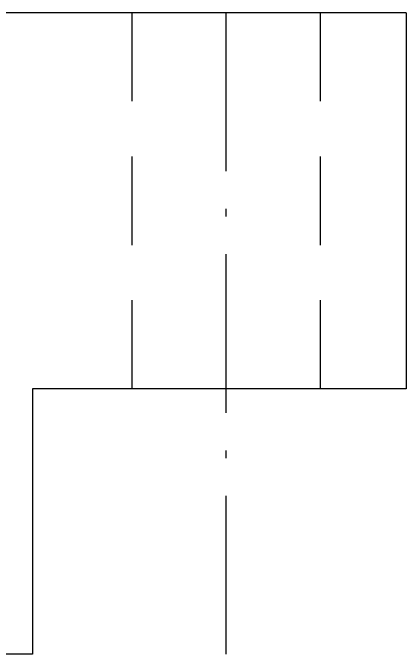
# Model space of a CAD drawing. Extents: x -7.4 to 54.6, y -11.6 to 44.
# Drawn here: x 30.26 to 37.37, y -11.6 to 0 of the extents above; entities that cross this region are included whole.
import ezdxf

# ---------------------------------------------------------------- set-up
doc = ezdxf.new("R2010")
doc.units = 0
doc.layers.add('21', color=253, linetype='CONTINUOUS')

msp = doc.modelspace()

# ---------------------------------------------------------------- linework, layer by layer
at = {"layer": '21'}
for p, q in [((32.42, 0), (29.92, 0)), ((34.12, 0), (32.42, 0)), ((32.42, -1.6), (32.42, 0)), ((35.82, 0), (34.12, 0)), ((34.12, -2.8667), (34.12, 0)), ((37.37, 0), (35.82, 0)), ((35.82, -1.6), (35.82, 0)), ((37.37, 0), (37.37, -6.8)), ((32.42, -4.2), (32.42, -2.6)), ((35.82, -4.2), (35.82, -2.6)), ((34.12, -3.6853), (34.12, -3.548)), ((34.12, -7.2333), (34.12, -4.3667)), ((32.42, -6.8), (32.42, -5.2)), ((35.82, -6.8), (35.82, -5.2)), ((32.42, -6.8), (30.62, -6.8)), ((30.62, -6.8), (30.62, -11.6)), ((35.82, -6.8), (32.42, -6.8)), ((37.37, -6.8), (35.82, -6.8)), ((34.12, -8.052), (34.12, -7.9147)), ((34.12, -11.6), (34.12, -8.7333)), ((30.62, -11.6), (-0.62, -11.6))]:
    msp.add_line(p, q, dxfattribs=at)

doc.saveas('drawing.dxf')
